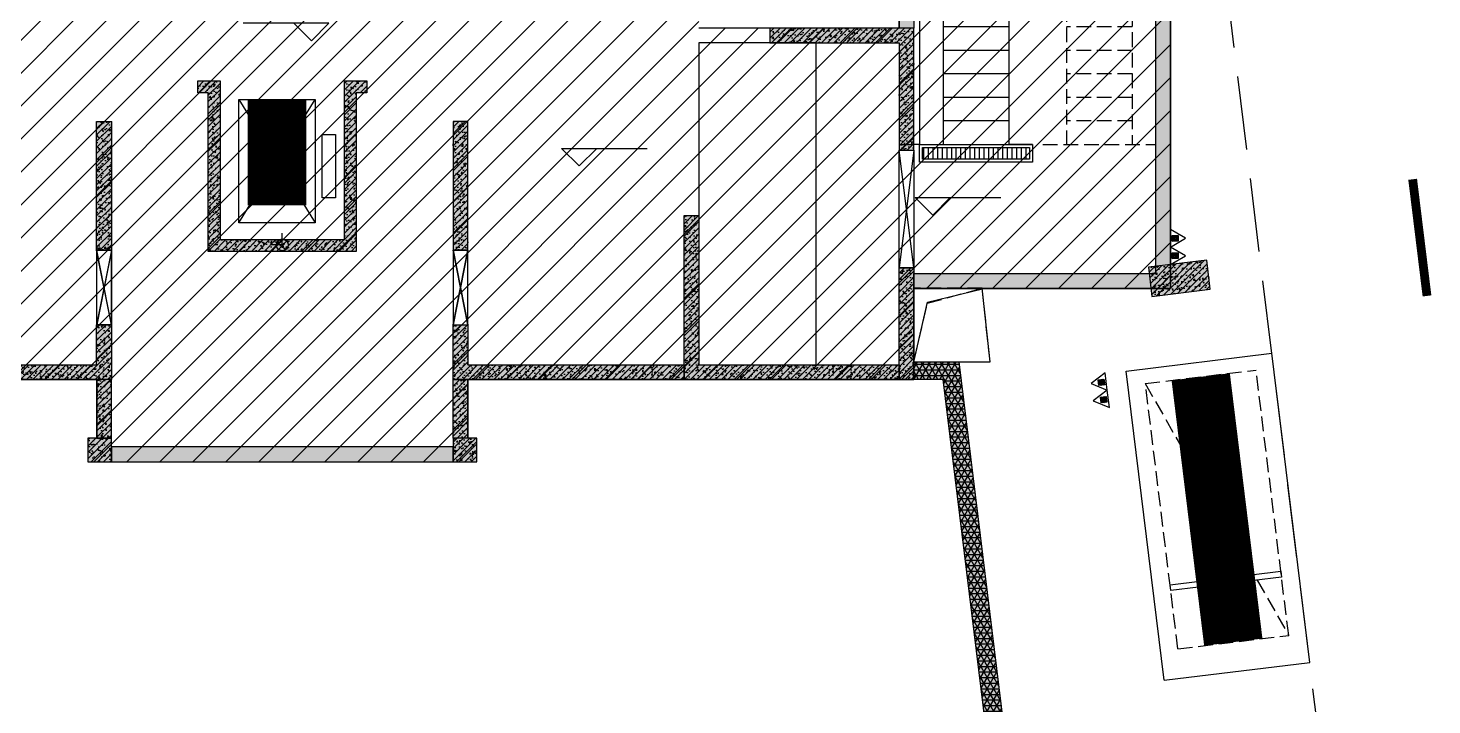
# Model space of a CAD drawing. Extents: x -1338203 to 1886333, y -783476 to 1038610.
# Drawn here: x 778479 to 802379, y 60209 to 71729 of the extents above; entities that cross this region are included whole.
import ezdxf

# ---------------------------------------------------------------- set-up
doc = ezdxf.new("R2010")
doc.units = 0
doc.header["$LTSCALE"] = 1000
doc.header["$MEASUREMENT"] = 0
for name, pattern in [('$2$DASH', [0.35, 0.25, -0.1]), ('A-001-平面B2$0$__DASH', [0.35, 0.25, -0.1]), ('A-08-平面B1$0$DASH', [0.35, 0.25, -0.1]), ('DASH', [0.35, 0.25, -0.1])]:
    doc.linetypes.add(name, pattern=pattern)
for name, color, linetype in [('$0$0A-O-HOLE', 52, 'Continuous'), ('$0$DIM_SYMB', 3, 'Continuous'), ('0A-P-PKNG-LINE', 9, 'Continuous'), ('A-001-车位参照B1$0$A-001-车位参照B1$0$0A-P-PKNG-CAR(A)', 43, 'Continuous'), ('A-001-车库楼板开洞B1$0$0A-O-HOLE', 52, 'Continuous'), ('A-08-平面B1$0$0A-A-SYMB-ELEV', 150, 'Continuous'), ('A-08-平面B1$0$0A-E-EVTR', 2, 'Continuous'), ('A-08-平面B1$0$0A-E-STRS', 2, 'Continuous'), ('A-08-平面B1$0$0A-O-HOLE', 52, 'Continuous'), ('A-08-平面B1$0$0A-P-PKNG-STRP', 40, 'Continuous'), ('A-08-平面B1$0$0A-S-WALL', 255, 'Continuous'), ('A-08-平面B1$0$0A-S-WALL-FINI', 5, 'Continuous'), ('A-08-平面B1$0$A01-125-交通核文字编号B2$0$0A-A-SYMB-ELEV', 150, 'Continuous'), ('p-a-core', 1, 'Continuous'), ('p-a-regular', 5, 'Continuous'), ('S-08-墙柱B1_1$0$0S-CC-LINE', 52, 'Continuous'), ('S-08-墙柱B1_1$0$0S-CW-HATCH', 251, 'Continuous'), ('S-08-墙柱B1_1$0$0S-CW-HATCH-UP', 251, 'Continuous'), ('S-08-墙柱B1_1$0$0S-CW-LINE', 72, 'Continuous'), ('S-08-墙柱B1_1$0$0S-S-HOLE', 55, 'Continuous'), ('S001南区墙柱$0$0S-F-WALL-HATCH', 251, 'Continuous'), ('S001南区墙柱$0$0S-F-WALL-HATCH-UP', 251, 'Continuous'), ('S001南区墙柱$0$0S-F-WALL-LINE', 202, 'Continuous'), ('S001地下一墙柱$0$S001地下一墙柱$0$0S-CC-LINE', 52, 'Continuous'), ('S001地下一墙柱$0$S001地下一墙柱$0$0S-CW-HATCH', 251, 'Continuous'), ('S001地下一墙柱$0$S001地下一墙柱$0$0S-CW-HATCH-UP', 251, 'Continuous'), ('S001地下一墙柱$0$S001地下一墙柱$0$0S-CW-LINE', 72, 'Continuous'), ('中心线', 42, 'Continuous'), ('负一层消火栓$0$0P-EQUIP-FH', 7, 'Continuous')]:
    doc.layers.add(name, color=color, linetype=linetype)
for name, color, linetype, plot in [('A-001-主楼组合参照B1$0$0A-X-AREA', 6, 'Continuous', False), ('A-001-平面参照B1$0$A-001-主楼组合参照B1$0$0A-X-AREA', 6, 'Continuous', False), ('A-08-平面B1$0$A01-125-交通核文字编号B2$0$AAD-A-MARK', 6, 'Continuous', False), ('A-08-平面B1$0$AAD-A-MARK', 6, 'Continuous', False), ('AAD-A-PROOF', 30, 'Continuous', False)]:
    doc.layers.add(name, color=color, linetype=linetype, plot=plot)
pattern_1 = [(45, (0, 0), (-53.033, 53.033), []), (50, (0, 0), (215.1781, -18.8256), [22.5, -247.5]), (355, (0, 0), (-41.6254, 225.6576), [18, -198]), (100.4514, (17.93, -1.57), (173.5528, 206.8319), [19.122, -210.3426]), (46.1842, (0, 60), (320.1723, -49.6557), [33.75, -371.25]), (96.6356, (26.68, 55.86), (280.3988, 292.2354), [28.683, -315.514]), (351.1842, (0, 60), (280.3986, 292.2356), [27, -297]), (21, (30, 45), (179.0721, -120.7857), [22.5, -247.5]), (326, (30, 45), (72.9946, 217.545), [18, -198]), (71.4514, (44.92, 34.93), (252.0668, 96.7591), [19.122, -210.3426]), (37.5, (0, 0), (3.64796, 99.86816), [0, -195.6, 0, -201, 0, -198.75]), (7.5, (0, 0), (78.92086, 118.3235), [0, -114.6, 0, -191.1, 0, -75.75]), (327.5, (-66.9, 0), (160.14673, -6.76646), [0, -75, 0, -234, 0, -310.5]), (317.5, (-96.9, 0), (174.95585, 30.0315), [0, -97.5, 0, -155.4, 0, -220.5])]
pattern_2 = [(45, (-4257893.904, 636368.834), (-53.0330086, 53.0330086), []), (50, (-4257893.9, 636368.83), (215.178055, -18.8256405), [22.5, -247.5]), (355, (-4257893.9, 636368.83), (-41.6254, 225.65764), [18, -198]), (100.4514, (-4257875.97, 636367.27), (173.552815, 206.831863), [19.122057, -210.342634]), (46.1842, (-4257893.9, 636428.83), (320.172315, -49.655704), [33.75, -371.25]), (96.6356, (-4257867.22, 636424.7), (280.398812, 292.235361), [28.683086, -315.5139]), (351.1842, (-4257893.9, 636428.83), (280.398584, 292.23558), [27, -297]), (21, (-4257863.9, 636413.83), (179.0721156, -120.785667), [22.5, -247.5]), (326, (-4257863.9, 636413.83), (72.9946, 217.545014), [18, -198]), (71.4514, (-4257848.98, 636403.77), (252.066789, 96.759149), [19.122057, -210.342634]), (37.5, (-4257893.904, 636368.834), (3.6479566, 99.8681561), [0, -195.6, 0, -201, 0, -198.75]), (7.5, (-4257893.9, 636368.83), (78.9208612, 118.3235136), [0, -114.6, 0, -191.1, 0, -75.75]), (327.5, (-4257960.8, 636368.834), (160.1467309, -6.7664615), [0, -75, 0, -234, 0, -310.5]), (317.5, (-4257990.8, 636368.83), (174.955851, 30.0314947), [0, -97.5, 0, -155.4, 0, -220.5])]

# ---------------------------------------------------------------- blocks, each defined once
blk = doc.blocks.new('A-001-平面参照B1')
at = {"layer": 'A-001-平面参照B1$0$A-001-主楼组合参照B1$0$0A-X-AREA', "flags": 128}
blk.add_lwpolyline([(26941, -237140), (27191, -237140)], dxfattribs=at)
blk = doc.blocks.new('负一层集水坑及排水沟')
h = blk.add_hatch()
h.set_pattern_fill('ANSI31', color=4, scale=50, angle=45)
h.set_pattern_definition([(90, (-2725522.89, 394888.47), (-79.375, 7e-15), [])])
h.paths.add_polyline_path([(27341, -237192), (29161, -237192), (29161, -237392), (27341, -237392)])
at = {"color": 4, "elevation": 0}
for points in [[(27291, -237142), (29211, -237142), (29211, -237442), (27291, -237442)], [(27341, -237192), (29161, -237192), (29161, -237392), (27341, -237392)]]:
    blk.add_lwpolyline(points, close=True, dxfattribs=at)
blk = doc.blocks.new('A$C2C814229')
at = {"layer": '$0$0A-O-HOLE', "linetype": 'DASH'}
for points in [[(27191, -239588), (27191, -240838), (28490, -240838), (28359, -239588), (27191, -239588)], [(27191, -240838), (27423, -239844), (28359, -239588)]]:
    blk.add_lwpolyline(points, dxfattribs=at)
blk = doc.blocks.new('S-08-墙柱B1_1')
at = {"layer": 'S-08-墙柱B1_1$0$0S-CW-HATCH'}
h = blk.add_hatch(color=256, dxfattribs=at)
h.dxf.hatch_style = 1
h.paths.add_polyline_path([(31000, 3690), (29600, 3690), (29600, 3440), (31800, 3440), (31800, 1610), (32050, 1610), (32050, 3690)])
h = blk.add_hatch(color=256, dxfattribs=at)
h.dxf.hatch_style = 1
h.paths.add_polyline_path([(22360, 2790), (22740, 2790), (22740, 2590), (22560, 2590), (22560, -110), (20040, -110), (20040, 2590), (19860, 2590), (19860, 2790), (20240, 2790), (20240, 90), (22360, 90)])
h = blk.add_hatch(color=256, dxfattribs=at)
h.dxf.hatch_style = 1
h.paths.add_polyline_path([(18390, -90), (18140, -90), (18140, 2100), (18390, 2100)])
h = blk.add_hatch(color=256, dxfattribs=at)
h.dxf.hatch_style = 1
h.paths.add_polyline_path([(24210, -90), (24460, -90), (24460, 2100), (24210, 2100)])
h = blk.add_hatch(color=256, dxfattribs=at)
h.dxf.hatch_style = 1
h.paths.add_polyline_path([(28390, -2040), (31800, -2040), (31800, -2290), (28140, -2290), (28140, 500), (28390, 500)])
h = blk.add_hatch(color=256, dxfattribs=at)
h.dxf.hatch_style = 1
h.paths.add_polyline_path([(32050, -2290), (31800, -2290), (31800, -390), (32050, -390)])
h = blk.add_hatch(color=256, dxfattribs=at)
h.dxf.hatch_style = 1
h.paths.add_polyline_path([(18390, -2290), (14410, -2290), (14410, -2040), (18140, -2040), (18140, -1360), (18390, -1360)])
h = blk.add_hatch(color=256, dxfattribs=at)
h.dxf.hatch_style = 1
h.paths.add_polyline_path([(24460, -2040), (28140, -2040), (28140, -2290), (24210, -2290), (24210, -1360), (24460, -1360)])
h = blk.add_hatch(color=256, dxfattribs=at)
h.dxf.hatch_style = 1
h.paths.add_polyline_path([(18390, -2290), (18140, -2290), (18140, -3290), (18390, -3290)])
h = blk.add_hatch(color=256, dxfattribs=at)
h.dxf.hatch_style = 1
h.paths.add_polyline_path([(24210, -2290), (24460, -2290), (24460, -3290), (24210, -3290)])
h = blk.add_hatch(color=256, dxfattribs=at)
h.dxf.hatch_style = 1
h.paths.add_polyline_path([(18390, -3290), (17990, -3290), (17990, -3690), (18390, -3690)])
h = blk.add_hatch(color=256, dxfattribs=at)
h.dxf.hatch_style = 1
h.paths.add_polyline_path([(24610, -3290), (24210, -3290), (24210, -3690), (24610, -3690)])
h = blk.add_hatch(color=256, dxfattribs=at)
h.dxf.hatch_style = 1
h.paths.add_polyline_path([(18390, -3690), (24210, -3690), (24210, -3440), (18390, -3440)])
at = {"layer": 'S-08-墙柱B1_1$0$0S-CW-HATCH-UP'}
h = blk.add_hatch(dxfattribs=at)
h.set_pattern_fill('钢筋混凝土', color=256, scale=30)
h.set_pattern_definition([(45, (0, 0), (-53.033, 53.033), []), (50, (0, 0), (215.1781, -18.8256), [22.5, -247.5]), (355, (0, 0), (-41.6254, 225.6576), [18, -198]), (100.4514, (17.93, -1.57), (173.5528, 206.8319), [19.122, -210.3426]), (46.1842, (0, 60), (320.1723, -49.6557), [33.75, -371.25]), (96.6356, (26.68, 55.86), (280.3988, 292.2354), [28.683, -315.514]), (351.1842, (0, 60), (280.3986, 292.2356), [27, -297]), (21, (30, 45), (179.0721, -120.7857), [22.5, -247.5]), (326, (30, 45), (72.9946, 217.545), [18, -198]), (71.4514, (44.92, 34.93), (252.0668, 96.7591), [19.122, -210.3426]), (37.5, (0, 0), (3.64796, 99.86816), [0, -195.6, 0, -201, 0, -198.75]), (7.5, (0, 0), (78.92086, 118.3235), [0, -114.6, 0, -191.1, 0, -75.75]), (327.5, (-66.9, 0), (160.14673, -6.76646), [0, -75, 0, -234, 0, -310.5]), (317.5, (-96.9, 0), (174.95585, 30.0315), [0, -97.5, 0, -155.4, 0, -220.5])])
h.paths.add_polyline_path([(31000, 3690), (29600, 3690), (29600, 3440), (31800, 3440), (31800, 1610), (32050, 1610), (32050, 3690)])
h = blk.add_hatch(dxfattribs=at)
h.set_pattern_fill('钢筋混凝土', color=256, scale=30)
h.set_pattern_definition(pattern_1)
h.paths.add_polyline_path([(22360, 2790), (22740, 2790), (22740, 2590), (22560, 2590), (22560, -110), (20040, -110), (20040, 2590), (19860, 2590), (19860, 2790), (20240, 2790), (20240, 90), (22360, 90)])
h = blk.add_hatch(dxfattribs=at)
h.set_pattern_fill('钢筋混凝土', color=256, scale=30)
h.set_pattern_definition(pattern_2)
h.paths.add_polyline_path([(18390, -90), (18140, -90), (18140, 2100), (18390, 2100)])
h = blk.add_hatch(dxfattribs=at)
h.set_pattern_fill('钢筋混凝土', color=256, scale=30)
h.set_pattern_definition(pattern_2)
h.paths.add_polyline_path([(24210, -90), (24460, -90), (24460, 2100), (24210, 2100)])
h = blk.add_hatch(dxfattribs=at)
h.set_pattern_fill('钢筋混凝土', color=256, scale=30)
h.set_pattern_definition(pattern_1)
h.paths.add_polyline_path([(28390, -2040), (31800, -2040), (31800, -2290), (28140, -2290), (28140, 500), (28390, 500)])
h = blk.add_hatch(dxfattribs=at)
h.set_pattern_fill('钢筋混凝土', color=256, scale=30)
h.set_pattern_definition(pattern_2)
h.paths.add_polyline_path([(32050, -2290), (31800, -2290), (31800, -390), (32050, -390)])
h = blk.add_hatch(dxfattribs=at)
h.set_pattern_fill('钢筋混凝土', color=256, scale=30)
h.set_pattern_definition(pattern_2)
h.paths.add_polyline_path([(18390, -2290), (14410, -2290), (14410, -2040), (18140, -2040), (18140, -1360), (18390, -1360)])
h = blk.add_hatch(dxfattribs=at)
h.set_pattern_fill('钢筋混凝土', color=256, scale=30)
h.set_pattern_definition(pattern_2)
h.paths.add_polyline_path([(24460, -2040), (28140, -2040), (28140, -2290), (24210, -2290), (24210, -1360), (24460, -1360)])
h = blk.add_hatch(dxfattribs=at)
h.set_pattern_fill('钢筋混凝土', color=256, scale=30)
h.set_pattern_definition(pattern_1)
h.paths.add_polyline_path([(18390, -2290), (18140, -2290), (18140, -3290), (18390, -3290)])
h = blk.add_hatch(dxfattribs=at)
h.set_pattern_fill('钢筋混凝土', color=256, scale=30)
h.set_pattern_definition(pattern_1)
h.paths.add_polyline_path([(24210, -2290), (24460, -2290), (24460, -3290), (24210, -3290)])
h = blk.add_hatch(dxfattribs=at)
h.set_pattern_fill('钢筋混凝土', color=256, scale=30)
h.set_pattern_definition(pattern_1)
h.paths.add_polyline_path([(18390, -3290), (17990, -3290), (17990, -3690), (18390, -3690)])
h = blk.add_hatch(dxfattribs=at)
h.set_pattern_fill('钢筋混凝土', color=256, scale=30)
h.set_pattern_definition(pattern_1)
h.paths.add_polyline_path([(24610, -3290), (24210, -3290), (24210, -3690), (24610, -3690)])
h = blk.add_hatch(dxfattribs=at)
h.set_pattern_fill('钢筋混凝土', color=256, scale=30)
h.set_pattern_definition(pattern_1)
h.paths.add_polyline_path([(18390, -3690), (24210, -3690), (24210, -3440), (18390, -3440)])
at = {"layer": 'S-08-墙柱B1_1$0$0S-CC-LINE'}
for points in [[(18390, -3290), (17990, -3290), (17990, -3690), (18390, -3690)], [(24610, -3290), (24210, -3290), (24210, -3690), (24610, -3690)]]:
    blk.add_lwpolyline(points, close=True, dxfattribs=at)
at = {"layer": 'S-08-墙柱B1_1$0$0S-CW-LINE', "flags": 128}
blk.add_lwpolyline([(31000, 3690), (29600, 3690), (29600, 3440), (31800, 3440), (31800, 1610), (32050, 1610), (32050, 3690), (31000, 3690)], dxfattribs=at)
at = {"layer": 'S-08-墙柱B1_1$0$0S-CW-LINE'}
for points in [[(22360, 2790), (22740, 2790), (22740, 2590), (22560, 2590), (22560, -110), (20040, -110), (20040, 2590), (19860, 2590), (19860, 2790), (20240, 2790), (20240, 90), (22360, 90)], [(18390, -90), (18140, -90), (18140, 2100), (18390, 2100)], [(24210, -90), (24460, -90), (24460, 2100), (24210, 2100)], [(28390, -2040), (31800, -2040), (31800, -2290), (28140, -2290), (28140, 500), (28390, 500)], [(32050, -2290), (31800, -2290), (31800, -390), (32050, -390)], [(18390, -2290), (14410, -2290), (14410, -2040), (18140, -2040), (18140, -1360), (18390, -1360)], [(24460, -2040), (28140, -2040), (28140, -2290), (24210, -2290), (24210, -1360), (24460, -1360)], [(18390, -2290), (18140, -2290), (18140, -3290), (18390, -3290)], [(24210, -2290), (24460, -2290), (24460, -3290), (24210, -3290)], [(18390, -3690), (24210, -3690), (24210, -3440), (18390, -3440)]]:
    blk.add_lwpolyline(points, close=True, dxfattribs=at)
at = {"layer": 'S-08-墙柱B1_1$0$0S-S-HOLE'}
for points in [[(31800, 1610), (32050, 1610), (32050, -390), (31800, -390)], [(18390, -90), (18140, -90), (18140, -1360), (18390, -1360)], [(24460, -90), (24210, -90), (24210, -1360), (24460, -1360)]]:
    blk.add_lwpolyline(points, close=True, dxfattribs=at)
for points in [[(32050, 1610), (31800, -390)], [(32050, -390), (31800, 1610)], [(18390, -90), (18140, -1360)], [(18390, -1360), (18140, -90)], [(24460, -90), (24210, -1360)], [(24460, -1360), (24210, -90)]]:
    blk.add_lwpolyline(points, dxfattribs=at)
blk = doc.blocks.new('S001南区墙柱')
at = {"layer": 'S001南区墙柱$0$0S-F-WALL-HATCH'}
h = blk.add_hatch(color=256, dxfattribs=at)
h.dxf.hatch_style = 1
h.paths.add_polyline_path([(30304, 68261), (31072, 68261), (36324, 25487), (335, 21067), (1996, 7539), (1698, 7502), (0, 21328), (35990, 25748), (30805, 67961), (30304, 67961)])
at = {"layer": 'S001南区墙柱$0$0S-F-WALL-HATCH-UP'}
h = blk.add_hatch(dxfattribs=at)
h.set_pattern_fill('NET3', color=256, scale=30)
h.set_pattern_definition([(0, (0, 0), (0, 95.25), []), (60, (0, 0), (-82.48892, 47.625), []), (120, (0, 0), (-82.48892, -47.625), [])])
h.paths.add_polyline_path([(30304, 68261), (31072, 68261), (36324, 25487), (335, 21067), (1996, 7539), (1698, 7502), (0, 21328), (35990, 25748), (30805, 67961), (30304, 67961)])
at = {"layer": 'S001南区墙柱$0$0S-F-WALL-LINE', "elevation": 3370}
blk.add_lwpolyline([(30304, 68261), (31072, 68261), (36324, 25487), (335, 21067), (1996, 7539), (1698, 7502), (0, 21328), (35990, 25748), (30805, 67961), (30304, 67961)], close=True, dxfattribs=at)
blk = doc.blocks.new('S001地下一墙柱')
at = {"layer": 'S001地下一墙柱$0$S001地下一墙柱$0$0S-CW-HATCH', "ltscale": 0.002}
h = blk.add_hatch(color=256, dxfattribs=at)
h.dxf.hatch_style = 1
h.paths.add_polyline_path([(26941, -235160), (26941, -228040), (31561, -228040), (31561, -239590), (27191, -239590), (27191, -239340), (31311, -239340), (31311, -228290), (27191, -228290), (27191, -235160)])
at = {"layer": 'S001地下一墙柱$0$S001地下一墙柱$0$0S-CW-HATCH'}
h = blk.add_hatch(color=256, dxfattribs=at)
h.dxf.hatch_style = 1
h.paths.add_polyline_path([(31187, -239230), (31247, -239726), (32240, -239604), (32179, -239108)])
at = {"layer": 'S001地下一墙柱$0$S001地下一墙柱$0$0S-CW-HATCH-UP', "ltscale": 0.002}
h = blk.add_hatch(dxfattribs=at)
h.set_pattern_fill('钢筋混凝土', color=256, scale=30)
h.set_pattern_definition([(45, (-766365.37, -306889.07), (-53.0330086, 53.0330086), []), (50, (-766365.37, -306889.07), (215.178055, -18.82564), [22.5, -247.5]), (355, (-766365.37, -306889.07), (-41.6254, 225.65764), [18, -198]), (100.4514, (-766347.44, -306890.64), (173.552815, 206.83186), [19.122057, -210.342634]), (46.1842, (-766365.37, -306829.07), (320.172315, -49.6557), [33.75, -371.25]), (96.6356, (-766338.7, -306833.2), (280.39881, 292.23536), [28.68309, -315.5139]), (351.1842, (-766365.37, -306829.07), (280.39858, 292.23558), [27, -297]), (21, (-766335.37, -306844.07), (179.072116, -120.785667), [22.5, -247.5]), (326, (-766335.37, -306844.07), (72.9946, 217.545014), [18, -198]), (71.4514, (-766320.44, -306854.14), (252.06679, 96.75915), [19.122057, -210.342634]), (37.5, (-766365.37, -306889.07), (3.6479566, 99.868156), [0, -195.6, 0, -201, 0, -198.75]), (7.5, (-766365.37, -306889.07), (78.920861, 118.323514), [0, -114.6, 0, -191.1, 0, -75.75]), (327.5, (-766432.27, -306889.07), (160.146731, -6.7664615), [0, -75, 0, -234, 0, -310.5]), (317.5, (-766462.27, -306889.07), (174.95585, 30.031495), [0, -97.5, 0, -155.4, 0, -220.5])])
h.paths.add_polyline_path([(26941, -235160), (26941, -228040), (31561, -228040), (31561, -239590), (27191, -239590), (27191, -239340), (31311, -239340), (31311, -228290), (27191, -228290), (27191, -235160)])
at = {"layer": 'S001地下一墙柱$0$S001地下一墙柱$0$0S-CW-HATCH-UP'}
h = blk.add_hatch(dxfattribs=at)
h.set_pattern_fill('钢筋混凝土', color=256, scale=30)
h.set_pattern_definition([(45, (-765900.23, -307419.64), (-53.0330086, 53.0330086), []), (50, (-765900.23, -307419.64), (215.178055, -18.82564), [22.5, -247.5]), (355, (-765900.23, -307419.64), (-41.6254, 225.65764), [18, -198]), (100.4514, (-765882.3, -307421.2), (173.552815, 206.83186), [19.122057, -210.342634]), (46.1842, (-765900.23, -307359.64), (320.172315, -49.6557), [33.75, -371.25]), (96.6356, (-765873.55, -307363.77), (280.39881, 292.23536), [28.68309, -315.5139]), (351.1842, (-765900.23, -307359.64), (280.39858, 292.23558), [27, -297]), (21, (-765870.23, -307374.64), (179.072116, -120.785667), [22.5, -247.5]), (326, (-765870.23, -307374.64), (72.9946, 217.545014), [18, -198]), (71.4514, (-765855.3, -307384.7), (252.06679, 96.75915), [19.122057, -210.342634]), (37.5, (-765900.23, -307419.64), (3.6479566, 99.868156), [0, -195.6, 0, -201, 0, -198.75]), (7.5, (-765900.23, -307419.64), (78.920861, 118.323514), [0, -114.6, 0, -191.1, 0, -75.75]), (327.5, (-765967.13, -307419.64), (160.146731, -6.7664615), [0, -75, 0, -234, 0, -310.5]), (317.5, (-765997.13, -307419.64), (174.95585, 30.031495), [0, -97.5, 0, -155.4, 0, -220.5])])
h.paths.add_polyline_path([(31187, -239230), (31247, -239726), (32240, -239604), (32179, -239108)])
at = {"layer": 'S001地下一墙柱$0$S001地下一墙柱$0$0S-CC-LINE', "ltscale": 0.002}
blk.add_lwpolyline([(31187, -239230), (31247, -239726), (32240, -239604), (32179, -239108), (31187, -239230)], dxfattribs=at)
at = {"layer": 'S001地下一墙柱$0$S001地下一墙柱$0$0S-CW-LINE', "ltscale": 0.002}
blk.add_lwpolyline([(27191, -235160), (26941, -235160), (26941, -228040), (31561, -228040), (31561, -239590), (27191, -239590), (27191, -239340), (31311, -239340), (31311, -228290), (27191, -228290), (27191, -235160), (26941, -235160)], dxfattribs=at)
blk.add_blockref('S001南区墙柱', (-3112, -309101, -3370))
at = {"ltscale": 0.002}
blk.add_blockref('S-08-墙柱B1_1', (-4859, -238850), dxfattribs=at)
blk = doc.blocks.new('负一层消火栓$0$$TwtSys$00000546')
h = blk.add_hatch()
h.set_pattern_fill('ANSI31', color=256, scale=200, style=0)
h.set_pattern_definition([(45, (-38543.802, -6670.83), (-17.67767, 17.67767), [])])
h.paths.add_polyline_path([(-65, 174), (65, 174), (65, 44), (-65, 44)])
for points in [[(0, 344), (-198, 0), (198, 0)], [(-65, 174), (65, 174), (65, 44), (-65, 44)]]:
    blk.add_lwpolyline(points, close=True)
blk = doc.blocks.new('负一层消火栓')
at = {"layer": '负一层消火栓$0$0P-EQUIP-FH'}
for p, xscale, yscale, zscale, rotation in [((31561, -238738, 800), 0.75, 0.75, 0.75, 270), ((31561, -239035, 800), 0.75, 0.75, 0.75, 270), ((30469, -241178, 800), 0.7500000000000001, 0.7500000000000001, 0.7500000000000001, 97.00118037830484), ((30505, -241473, 800), 0.7500000000000001, 0.7500000000000001, 0.7500000000000001, 97.00118037830484)]:
    blk.add_blockref('负一层消火栓$0$$TwtSys$00000546', p, dxfattribs=dict(at, xscale=xscale, yscale=yscale, zscale=zscale, rotation=rotation))
blk = doc.blocks.new('剖面位置')
at = {"layer": '$0$DIM_SYMB', "linetype": '$2$DASH', "ltscale": 5}
blk.add_lwpolyline([(29891, -167801), (29891, -222090), (30997, -222090), (42410, -315041)], dxfattribs=at)
blk.add_lwpolyline([(29891, -167801), (29891, -222090), (30997, -222090), (42410, -315041)], dxfattribs=at)
blk = doc.blocks.new('A-001-车库楼板开洞B1')
at = {"layer": 'A-001-车库楼板开洞B1$0$0A-O-HOLE'}
blk.add_lwpolyline([(27191, -240838), (28490, -240838), (28359, -239588), (27191, -239590)], close=True, dxfattribs=at)
blk.add_lwpolyline([(27192, -240840), (27426, -239825), (28361, -239601)], dxfattribs=at)
blk = doc.blocks.new('A$C9cb663f1')
at = {"layer": '中心线', "color": 251, "const_width": 150}
blk.add_lwpolyline([(389649, -294591), (389405, -292606)], dxfattribs=at)
blk = doc.blocks.new('A-001-车位参照B1$0$A-001-车位参照B1$0$A-001-车位参照B1$0$ddd')
for p, q in [((0, 2500), (5300, 2500)), ((0, 2500), (0, 0)), ((5300, 2500), (5300, 0)), ((0, 0), (5300, 0))]:
    blk.add_line(p, q)
at = {"linetype": 'A-001-平面B2$0$__DASH'}
for p, q in [((500, 2200), (500, 300)), ((500, 2200), (5050, 2200)), ((5050, 2200), (5050, 300)), ((500, 300), (5050, 300))]:
    blk.add_line(p, q, dxfattribs=at)
blk.add_lwpolyline([(5050, 2200), (500, 300)], dxfattribs=at)
blk.add_lwpolyline([(1500, 300), (1500, 2200), (1600, 2200), (1600, 300)], close=True)
at = {"layer": 'p-a-regular', "ltscale": 0.002, "const_width": 1000}
blk.add_lwpolyline([(500, 1250), (5050, 1250)], dxfattribs=at)
blk = doc.blocks.new('A-08-平面B1$0$sagsdagsdfg')
at = {"layer": 'A-08-平面B1$0$0A-E-STRS'}
for p, q in [((38670, 8510), (37550, 8510)), ((38670, 8510), (39070, 8510)), ((40770, 8510), (41170, 8510)), ((38670, 8110), (37550, 8110)), ((40770, 8110), (39650, 8110)), ((38670, 7710), (37550, 7710)), ((40770, 7710), (39650, 7710)), ((38670, 7310), (37550, 7310)), ((40770, 7310), (39650, 7310)), ((38670, 6910), (37550, 6910)), ((40770, 6910), (39650, 6910)), ((38670, 6510), (37550, 6510)), ((40770, 6510), (39650, 6510)), ((38670, 6110), (37550, 6110)), ((40770, 6110), (39650, 6110)), ((38670, 5710), (37550, 5710)), ((40355, 5710), (39650, 5710)), ((38670, 5310), (37550, 5310)), ((38670, 4910), (37550, 4910)), ((38670, 4510), (37550, 4510)), ((38670, 4110), (37550, 4110)), ((38670, 3710), (37550, 3710)), ((38670, 3310), (37550, 3310)), ((38670, 2910), (37550, 2910)), ((38670, 2510), (37550, 2510)), ((38670, 2110), (37550, 2110)), ((39070, 1710), (38670, 1710))]:
    blk.add_line(p, q, dxfattribs=at)
at = {"layer": 'A-08-平面B1$0$0A-E-STRS', "linetype": 'A-08-平面B1$0$DASH'}
for p, q in [((40770, 5310), (40033, 5310)), ((40770, 4910), (39650, 4910)), ((40770, 4510), (39650, 4510)), ((40770, 4110), (39650, 4110)), ((40770, 3710), (39650, 3710)), ((40770, 3310), (39650, 3310)), ((40770, 2910), (39650, 2910)), ((40770, 2510), (39650, 2510)), ((40770, 2110), (39650, 2110))]:
    blk.add_line(p, q, dxfattribs=at)
at = {"layer": 'A-08-平面B1$0$0A-E-STRS'}
for points in [[(37550, 8510), (37150, 8510), (37150, 1710), (37550, 1710)], [(37550, 8510), (37550, 1710)], [(38670, 8510), (38670, 1710)], [(39650, 8510), (39250, 8510)], [(39650, 8510), (39650, 5310)], [(40770, 8510), (40770, 5929)], [(41785, 6490), (40553, 5809), (40588, 5589), (40320, 5920), (40357, 5701), (39125, 5020)], [(41857, 6318), (40625, 5638), (40660, 5417), (40392, 5749), (40428, 5529), (39197, 4848)]]:
    blk.add_lwpolyline(points, dxfattribs=at)
at = {"layer": 'A-08-平面B1$0$0A-E-STRS', "linetype": 'A-08-平面B1$0$DASH'}
for points in [[(40770, 5718), (40770, 1710)], [(39650, 5098), (39650, 1710)]]:
    blk.add_lwpolyline(points, dxfattribs=at)
at = {"layer": 'A-08-平面B1$0$0A-E-STRS', "linetype": 'A-08-平面B1$0$DASH', "flags": 128}
blk.add_lwpolyline([(39250, 1710), (41170, 1710)], dxfattribs=at)
at = {"layer": 'A-08-平面B1$0$0A-S-WALL', "linetype": 'A-08-平面B1$0$DASH', "flags": 128}
for points in [[(39250, -740), (41420, -740), (41420, 6200)], [(39250, -490), (41170, -490), (41170, 6200)]]:
    blk.add_lwpolyline(points, dxfattribs=at)
at = {"layer": 'A-08-平面B1$0$0A-S-WALL-FINI', "flags": 128}
blk.add_lwpolyline([(37150, 10560), (37150, 1710), (37050, 1710)], dxfattribs=at)
blk = doc.blocks.new('A-08-平面B1$0$A$C725c848c')
at = {"layer": 'A-08-平面B1$0$A01-125-交通核文字编号B2$0$0A-A-SYMB-ELEV'}
for p, q in [((-495, 3474), (-795, 3774)), ((-795, 3774), (664, 3774)), ((-495, 3474), (-195, 3774)), ((22095, 3774), (20636, 3774)), ((21795, 3474), (21495, 3774)), ((21795, 3474), (22095, 3774))]:
    blk.add_line(p, q, dxfattribs=at)
at = {"layer": 'A-08-平面B1$0$A01-125-交通核文字编号B2$0$AAD-A-MARK'}
for p, q in [((0, 0), (0, 200)), ((0, 0), (200, 0)), ((21300, 0), (21100, 0)), ((21300, 0), (21300, 200))]:
    blk.add_line(p, q, dxfattribs=at)
for centre in [(0, 0), (21300, 0)]:
    blk.add_circle(centre, 100, dxfattribs=at)
blk = doc.blocks.new('A-08-平面B1$0$xx')
at = {"layer": 'A-08-平面B1$0$0A-E-EVTR'}
for p, q in [((1798, 2385), (498, 2385)), ((498, 2385), (498, 285)), ((1798, 285), (498, 2385)), ((1798, 2385), (498, 285)), ((1798, 285), (1798, 2385)), ((381, 1791), (156, 1791)), ((156, 1791), (156, 711)), ((381, 711), (381, 1791)), ((156, 711), (381, 711)), ((498, 285), (1798, 285))]:
    blk.add_line(p, q, dxfattribs=at)
blk = doc.blocks.new('A-08-平面B1$0$A$Ca166e5b7')
at = {"layer": 'A-08-平面B1$0$AAD-A-MARK'}
for q in [(21100, 0), (21300, 200)]:
    blk.add_line((21300, 0), q, dxfattribs=at)
blk.add_circle((21300, 0), 100, dxfattribs=at)
at = {"xscale": -1}
blk.add_blockref('A-08-平面B1$0$xx', (22360, 90), dxfattribs=at)
blk = doc.blocks.new('A-08-平面B1')
at = {"layer": 'A-08-平面B1$0$0A-A-SYMB-ELEV'}
for p, q in [((26355, 1343), (26055, 1643)), ((26055, 1643), (27513, 1643)), ((26355, 1343), (26655, 1643)), ((32373, 505), (32073, 805)), ((32073, 805), (33531, 805)), ((32373, 505), (32673, 805))]:
    blk.add_line(p, q, dxfattribs=at)
at = {"layer": 'A-08-平面B1$0$0A-O-HOLE'}
for points in [[(18390, -1360), (18140, -1360), (18140, -90), (18390, -90)], [(24210, -1360), (24460, -1360), (24460, -90), (24210, -90)]]:
    blk.add_lwpolyline(points, close=True, dxfattribs=at)
at = {"layer": 'A-08-平面B1$0$0A-O-HOLE', "flags": 128}
for points in [[(18390, -90), (18140, -1360)], [(18390, -1360), (18140, -90)]]:
    blk.add_lwpolyline(points, dxfattribs=at)
at = {"layer": 'A-08-平面B1$0$0A-O-HOLE'}
for points in [[(24210, -90), (24460, -1360)], [(24210, -1360), (24460, -90)]]:
    blk.add_lwpolyline(points, dxfattribs=at)
at = {"layer": 'A-08-平面B1$0$0A-P-PKNG-STRP'}
blk.add_lwpolyline([(30390, 3440), (28390, 3440), (28390, -2040), (30390, -2040)], close=True, dxfattribs=at)
at = {"layer": 'A-08-平面B1$0$AAD-A-MARK'}
for q in [(21100, 0), (21300, 200)]:
    blk.add_line((21300, 0), q, dxfattribs=at)
blk.add_circle((21300, 0), 100, dxfattribs=at)
for name, p in [('A-08-平面B1$0$sagsdagsdfg', (-5000, 0)), ('A-08-平面B1$0$A$Ca166e5b7', (0, 0)), ('A-08-平面B1$0$A$C725c848c', (0, 0))]:
    blk.add_blockref(name, p)

msp = doc.modelspace()

# ---------------------------------------------------------------- hatches: boundary and pattern name
at = {"ltscale": 0.002}
h = msp.add_hatch(dxfattribs=at)
h.set_pattern_fill('ANSI31', color=8, scale=250)
h.set_pattern_definition([(45, (321361.53, 273455.2), (-280.633, 280.633), [])])
h.paths.add_polyline_path([(754416.6, 71729.1), (750756.6, 71729.1), (750756.6, 69175.8), (749856.6, 69175.8), (749856.6, 65749.1), (758346.6, 65749.1), (758346.6, 64749.1), (758196.6, 64749.1), (758196.6, 64349.1), (764816.6, 64349.1), (764816.6, 64749.1), (764666.6, 64749.1), (764666.6, 65749.1), (779646.6, 65749.1), (779646.6, 64749.1), (779496.6, 64749.1), (779496.6, 64349.1), (786116.6, 64349.1), (786116.6, 64749.1), (785966.6, 64749.1), (785966.6, 65749.1), (793556.6, 65749.1), (793556.6, 67299.1), (797926.6, 67299.1), (797926.6, 69749.1), (797926.6, 69749.1), (797926.6, 78849.1), (793306.6, 78849.1), (793306.6, 71729.1), (789896.6, 71729.1), (789896.6, 75939.1), (789896.6, 75939.1), (789896.6, 76729.1), (787896.6, 76729.1), (783966.6, 76729.1), (783966.9, 79199.1), (780846.9, 79199.1), (780846.6, 76729.1), (763466.6, 76729.1), (763466.6, 79199.1), (760346.6, 79199.1), (760346.6, 76729.1), (756416.6, 76729.1), (754416.6, 76729.1)])

# ---------------------------------------------------------------- linework, layer by layer
at = {"color": 3, "flags": 128}
for points in [[(764666.6, 65749.1), (779646.6, 65749.1), (779646.6, 64749.1), (779496.6, 64749.1), (779496.6, 64349.1), (786116.6, 64349.1), (786116.6, 64749.1), (785966.6, 64749.1), (785966.6, 65749.1), (793556.6, 65749.1), (793556.6, 67299.1), (797926.6, 67299.1), (797926.6, 69749.1), (797926.6, 69749.1), (797926.6, 78849.1)], [(793306.6, 78849.1), (793306.6, 71729.1), (789896.6, 71729.1)]]:
    msp.add_lwpolyline(points, dxfattribs=at)
at = {"layer": 'A-001-主楼组合参照B1$0$0A-X-AREA', "flags": 128}
msp.add_lwpolyline([(793306.6, 69749.1), (793556.6, 69749.1)], dxfattribs=at)
at = {"layer": 'p-a-core', "ltscale": 0.002, "const_width": 1000}
msp.add_lwpolyline([(782718.3, 70514.1), (782718.3, 68714.1)], dxfattribs=at)

# ---------------------------------------------------------------- block references
at = {"ltscale": 0.002}
for name, p in [('S001地下一墙柱', (766365.4, 306889.1)), ('负一层消火栓', (766365.4, 306889.1)), ('负一层集水坑及排水沟', (766365.4, 306889.1)), ('A-001-车库楼板开洞B1', (766365.4, 306889.1)), ('A$C9cb663f1', (412646.2, 361761.3)), ('A-08-平面B1', (761506.6, 68039.1))]:
    msp.add_blockref(name, p, dxfattribs=at)
msp.add_blockref('A-001-平面参照B1', (766365.4, 306889.1))
at = {"layer": '0A-P-PKNG-LINE', "ltscale": 0.002}
msp.add_blockref('A$C2C814229', (766365.4, 306889.1), dxfattribs=at)
at = {"layer": 'A-001-车位参照B1$0$A-001-车位参照B1$0$0A-P-PKNG-CAR(A)', "linetype": 'Continuous', "rotation": 97.00416071788074}
msp.add_blockref('A-001-车位参照B1$0$A-001-车位参照B1$0$A-001-车位参照B1$0$ddd', (800299.1, 60933.4), dxfattribs=at)
at = {"layer": 'AAD-A-PROOF'}
msp.add_blockref('剖面位置', (766365.4, 306889.1), dxfattribs=at)

doc.saveas('drawing.dxf')
